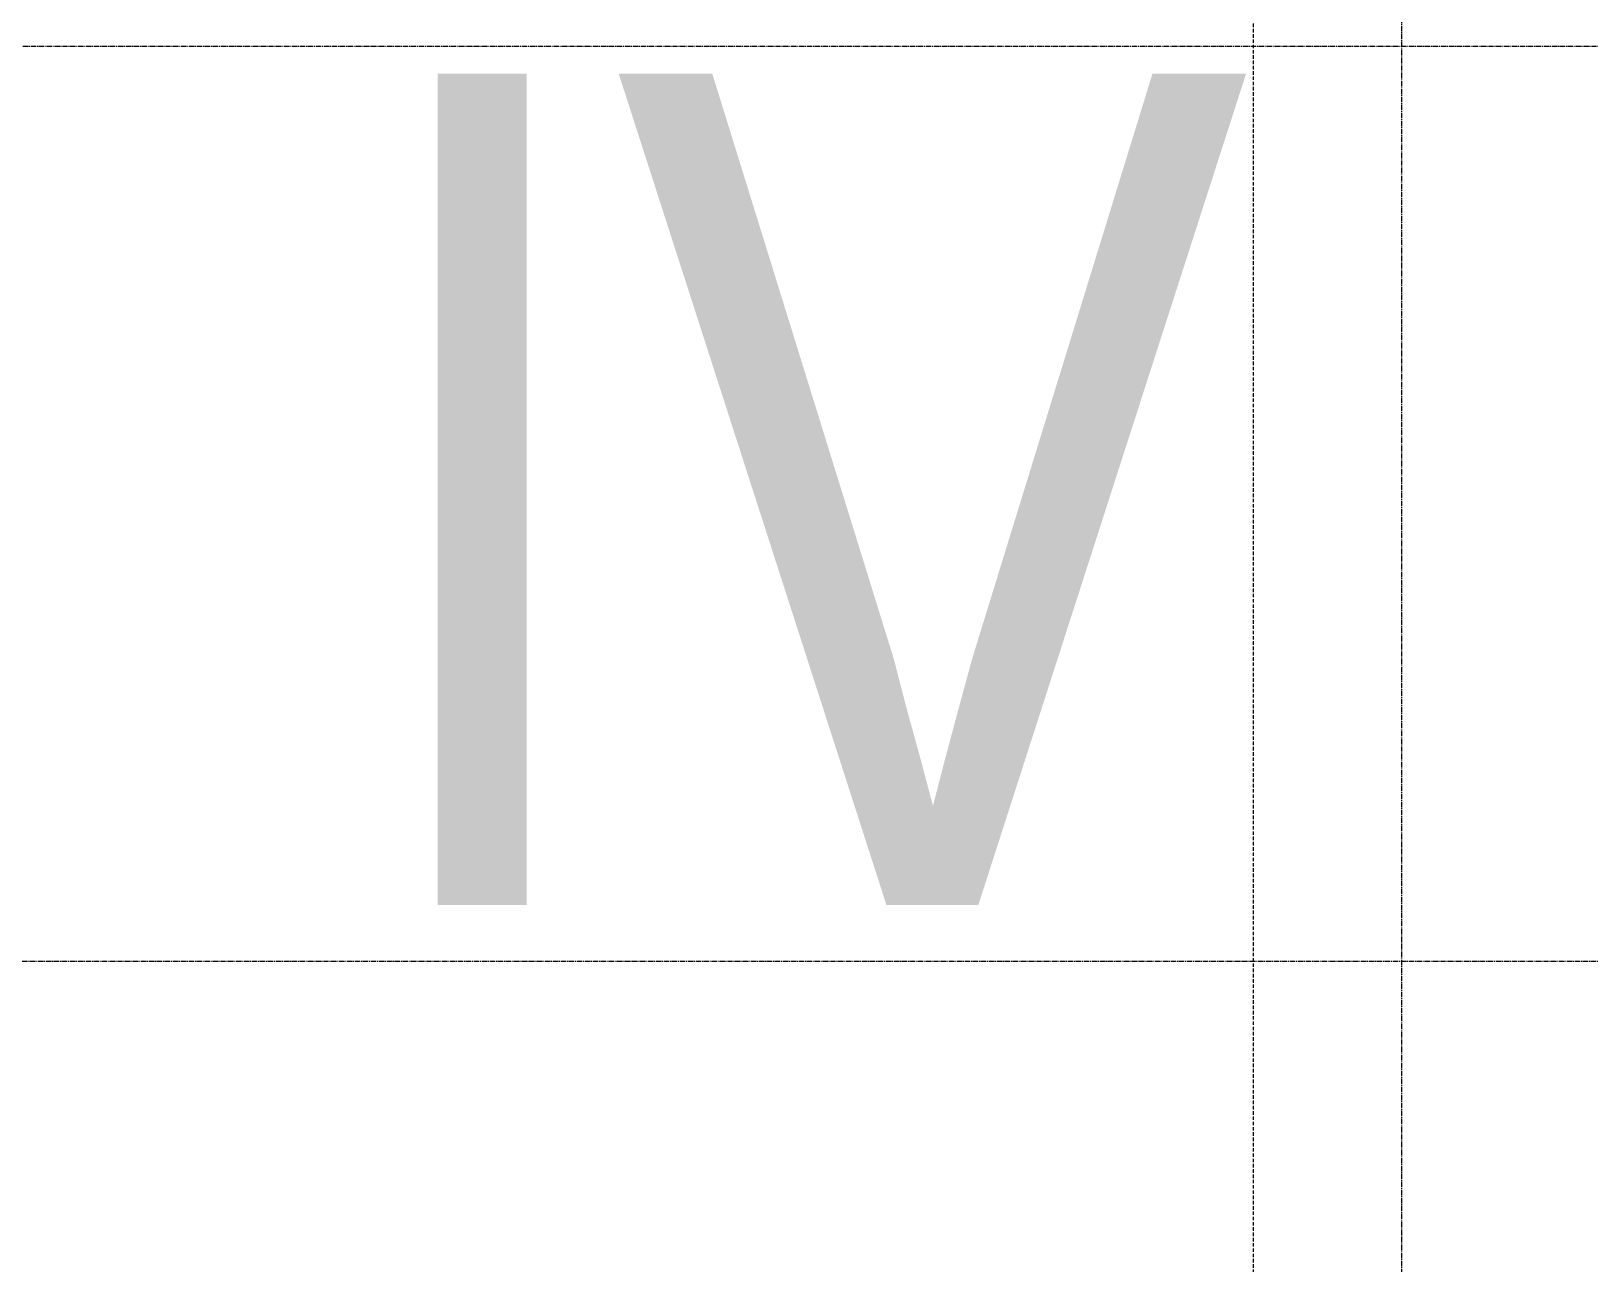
# Model space of a CAD drawing. Header units: millimetres. Extents: x -65509 to 912790, y 446 to 713294.
# Drawn here: x 448257 to 453876, y 584094 to 588539 of the extents above; entities that cross this region are included whole.
import ezdxf
from ezdxf import colors
from ezdxf.entities.mleader import LeaderData, LeaderLine
from ezdxf.math import Vec2, Vec3

# ---------------------------------------------------------------- set-up
doc = ezdxf.new("R2010")
doc.units = ezdxf.units.MM
doc.linetypes.add('CENTER2', pattern=[28.575, 19.05, -3.175, 3.175, -3.175])
doc.linetypes.add('DASHED', pattern=[19.05, 12.7, -6.35])
doc.layers.add('АР_Делит', color=250, linetype='Continuous', lineweight=0, plot=False)
doc.layers.add('АР_Разрезы марка', color=7, linetype='Continuous', lineweight=13)
doc.layers.add('РД_Оси_100', color=250, linetype='Continuous', lineweight=0)
doc.styles.add('style1', font='ARIALN.TTF')

# ---------------------------------------------------------------- blocks, each defined once
blk = doc.blocks.new('_DotSmall')
at = {"color": 0, "linetype": 'ByBlock', "const_width": 0.5}
blk.add_lwpolyline([(-0.0625, 0, 1), (0.0625, 0, 1)], format="xyb", close=True, dxfattribs=at)
blk = doc.blocks.new('СОШ_2200_АР_ОСИ_М100_28.05.24')
at = {"layer": 'РД_Оси_100', "linetype": 'CENTER2'}
for p, q in [((63600, -6155), (63600, 139938.679)), ((119910, 82200), (-5954.958, 82200)), ((-5954.958, 78900), (119910, 78900))]:
    blk.add_line(p, q, dxfattribs=at)

msp = doc.modelspace()

# ---------------------------------------------------------------- linework, layer by layer
at = {"layer": 'АР_Разрезы марка', "linetype": 'DASHED', "lineweight": 0}
msp.add_lwpolyline([(451271.202, 505648.735), (451271.202, 572741.817), (452665.995, 572741.817), (452665.995, 609884.305), (445258.35, 609884.305), (445258.35, 640101.121)], dxfattribs=at)

# ---------------------------------------------------------------- block references
at = {"layer": 'РД_Оси_100'}
msp.add_blockref('СОШ_2200_АР_ОСИ_М100_28.05.24', (389600.882, 506283.318), dxfattribs=at)

# ---------------------------------------------------------------- texts
at = {"layer": 'АР_Делит', "insert": (451030.28, 586885.669), "char_height": 3000, "width": 19035, "attachment_point": 5, "style": 'style1'}
msp.add_mtext('IV', dxfattribs=at)

# ---------------------------------------------------------------- leaders
at = {"layer": 'АР_Делит'}
ml = msp.add_multileader_mtext('Standard', dxfattribs=at)
ml.set_content('\\pxsm1;антипаника?', color=256, style='style1')
ml.set_leader_properties(color=256, linetype='ByLayer', lineweight=9)
ml.set_arrow_properties(name='DOTSMALL')
ml.build(insert=Vec2(0, 0))
ml.multileader.update_dxf_attribs({"text_left_attachment_type": 6, "text_right_attachment_type": 6, "text_bottom_attachment_type": 10, "dogleg_length": 25, "arrow_head_size": 100})
ctx = ml.context
ctx.base_point, ctx.char_height, ctx.arrow_head_size, ctx.landing_gap_size, ctx.plane_origin = Vec3(363213.556, 635761.908), 1000, 100, 50, Vec3(356400.809, 649329.266)
ctx.left_attachment, ctx.right_attachment, ctx.top_attachment = 6, 6, 10
notes = []
notes.append((ctx, [(1, (1, 1, 0), (377503.911, 635761.908), (-1, 0), 7549.837, [(0, [(451600.882, 581586.98)], 0, [])])]))
ctx.mtext.insert, ctx.mtext.width, ctx.mtext.defined_height, ctx.mtext.line_spacing_factor, ctx.mtext.flow_direction = Vec3(363262.874, 636961.908), 12881.20192, 10741.778, 0.3, 5
for ctx, leaders in notes:
    for number, flags, end, landing, length, lines in leaders:
        leader = LeaderData()
        leader.index, (leader.has_last_leader_line, leader.has_dogleg_vector, leader.attachment_direction) = number, flags
        leader.last_leader_point, leader.dogleg_vector, leader.dogleg_length = Vec3(end), Vec3(landing), length
        for number, points, colour, breaks in lines:
            line = LeaderLine()
            line.index, line.vertices, line.color, line.breaks = number, Vec3.list(points), colors.encode_raw_color(colour), breaks
            leader.lines.append(line)
        ctx.leaders.append(leader)

doc.saveas('drawing.dxf')
